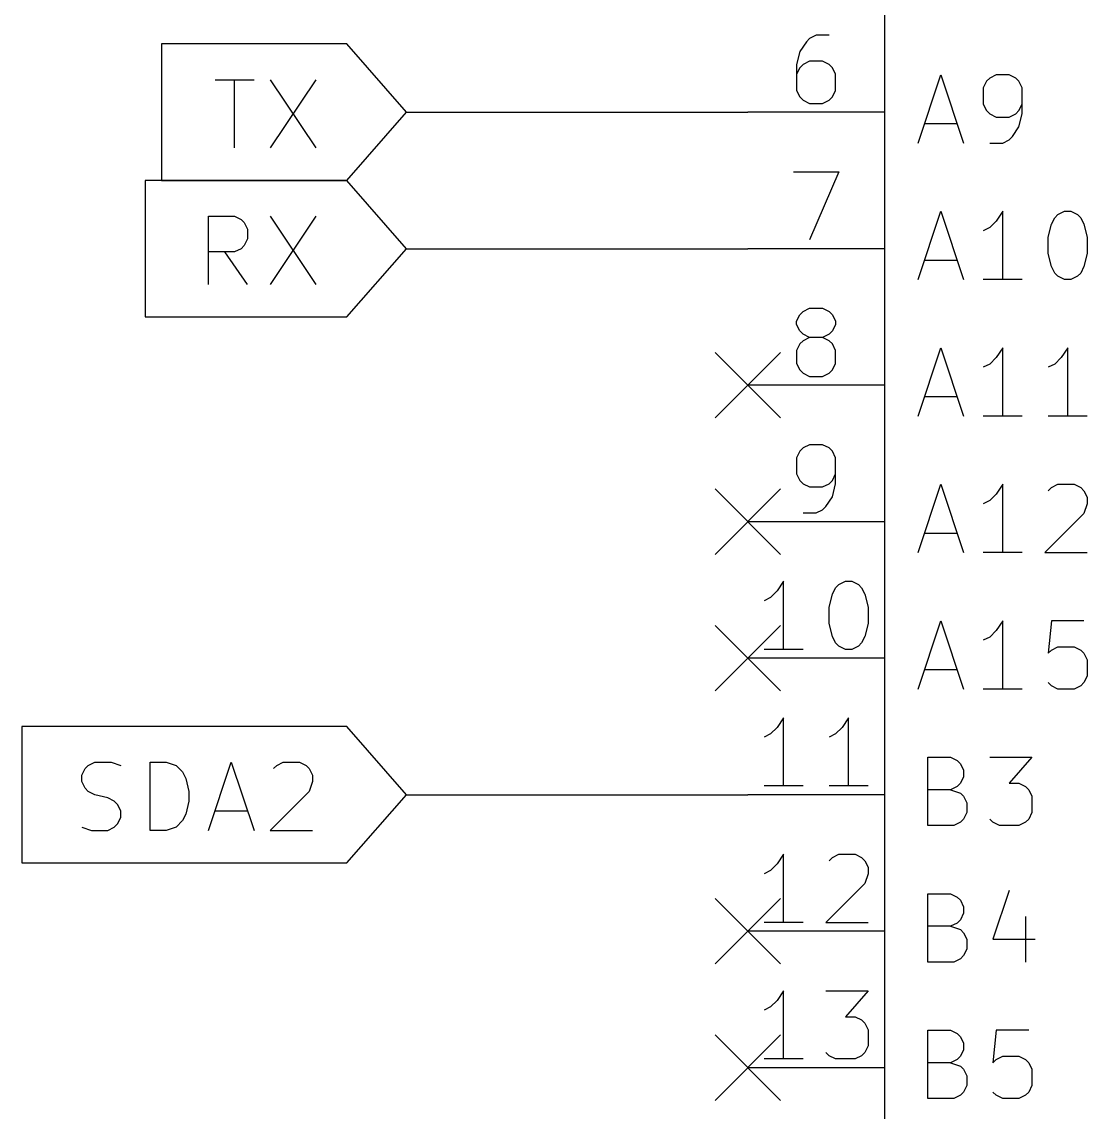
# Model space of a CAD drawing. Extents: x -4.8 to 16.7, y -9.4 to 5.7.
# Drawn here: x 10.393 to 12.149, y -1.128 to 0.669 of the extents above; entities that cross this region are included whole.
import ezdxf

# ---------------------------------------------------------------- set-up
doc = ezdxf.new("R2010")
doc.units = 0
doc.header["$MEASUREMENT"] = 0
for name, color, linetype in [('BLUE2', 5, 'CONTINUOUS'), ('CYAN2', 4, 'CONTINUOUS'), ('RED2', 1, 'CONTINUOUS'), ('RED3', 11, 'CONTINUOUS')]:
    doc.layers.add(name, color=color, linetype=linetype)
doc.layers.add('GREEN3', color=91, linetype='CONTINUOUS', lineweight=30)

msp = doc.modelspace()

# ---------------------------------------------------------------- linework, layer by layer
at = {"layer": 'BLUE2', "linetype": 'Continuous'}
for p, q in [((11.5358, 0.1243), (11.6438, 0.0163)), ((11.6438, 0.1243), (11.5358, 0.0163)), ((11.5358, -0.1007), (11.6438, -0.2087)), ((11.6438, -0.1007), (11.5358, -0.2087)), ((11.5358, -0.3257), (11.6438, -0.4337)), ((11.6438, -0.3257), (11.5358, -0.4337)), ((11.5358, -0.7757), (11.6438, -0.8837)), ((11.6438, -0.7757), (11.5358, -0.8837)), ((11.5358, -1.0007), (11.6438, -1.1087)), ((11.6438, -1.0007), (11.5358, -1.1087))]:
    msp.add_line(p, q, dxfattribs=at)
at = {"layer": 'CYAN2', "linetype": 'Continuous'}
for p, q in [((11.8706, 0.4695), (11.9081, 0.582)), ((11.8706, 0.4695), (11.9081, 0.582)), ((11.9081, 0.582), (11.9455, 0.4695)), ((11.9081, 0.582), (11.9455, 0.4695)), ((11.9884, 0.5766), (11.9831, 0.5712)), ((11.9884, 0.5766), (11.9831, 0.5712)), ((11.9991, 0.582), (11.9884, 0.5766)), ((11.9991, 0.582), (11.9884, 0.5766)), ((12.0206, 0.582), (11.9991, 0.582)), ((12.0206, 0.582), (11.9991, 0.582)), ((12.0313, 0.5766), (12.0206, 0.582)), ((12.0313, 0.5766), (12.0206, 0.582)), ((12.0366, 0.5712), (12.0313, 0.5766)), ((12.0366, 0.5712), (12.0313, 0.5766)), ((11.9831, 0.5712), (11.9777, 0.5605)), ((11.9831, 0.5712), (11.9777, 0.5605)), ((11.9777, 0.5605), (11.9777, 0.5337)), ((11.9777, 0.5605), (11.9777, 0.5337)), ((12.042, 0.5605), (12.0366, 0.5712)), ((12.042, 0.5605), (12.0366, 0.5712)), ((12.042, 0.5177), (12.042, 0.5605)), ((12.042, 0.5177), (12.042, 0.5605)), ((11.9777, 0.5337), (11.9831, 0.523)), ((11.9777, 0.5337), (11.9831, 0.523)), ((11.9831, 0.523), (11.9884, 0.5177)), ((11.9831, 0.523), (11.9884, 0.5177)), ((12.0313, 0.5177), (12.0366, 0.523)), ((12.0313, 0.5177), (12.0366, 0.523)), ((12.0366, 0.523), (12.042, 0.5337)), ((12.0366, 0.523), (12.042, 0.5337)), ((11.9884, 0.5177), (11.9991, 0.5123)), ((11.9884, 0.5177), (11.9991, 0.5123)), ((11.9991, 0.5123), (12.0206, 0.5123)), ((11.9991, 0.5123), (12.0206, 0.5123)), ((12.0206, 0.5123), (12.0313, 0.5177)), ((12.0206, 0.5123), (12.0313, 0.5177)), ((12.0366, 0.4962), (12.042, 0.5177)), ((12.0366, 0.4962), (12.042, 0.5177)), ((11.8813, 0.5016), (11.9348, 0.5016)), ((11.8813, 0.5016), (11.9348, 0.5016)), ((12.0259, 0.4802), (12.0366, 0.4962)), ((12.0259, 0.4802), (12.0366, 0.4962)), ((11.9884, 0.4695), (12.0099, 0.4695)), ((11.9884, 0.4695), (12.0099, 0.4695)), ((12.0099, 0.4695), (12.0206, 0.4748)), ((12.0099, 0.4695), (12.0206, 0.4748)), ((12.0206, 0.4748), (12.0259, 0.4802)), ((12.0206, 0.4748), (12.0259, 0.4802)), ((11.8706, 0.2445), (11.9081, 0.357)), ((11.8706, 0.2445), (11.9081, 0.357)), ((11.9081, 0.357), (11.9455, 0.2445)), ((11.9081, 0.357), (11.9455, 0.2445)), ((12.0099, 0.357), (11.9991, 0.3409)), ((12.0099, 0.357), (11.9991, 0.3409)), ((12.0099, 0.2445), (12.0099, 0.357)), ((12.0099, 0.2445), (12.0099, 0.357)), ((12.0902, 0.3355), (12.0956, 0.3462)), ((12.0902, 0.3355), (12.0956, 0.3462)), ((12.0956, 0.3462), (12.1009, 0.3516)), ((12.0956, 0.3462), (12.1009, 0.3516)), ((12.1009, 0.3516), (12.1116, 0.357)), ((12.1009, 0.3516), (12.1116, 0.357)), ((12.1116, 0.357), (12.1224, 0.357)), ((12.1116, 0.357), (12.1224, 0.357)), ((12.1224, 0.357), (12.1331, 0.3516)), ((12.1224, 0.357), (12.1331, 0.3516)), ((12.1331, 0.3516), (12.1384, 0.3462)), ((12.1331, 0.3516), (12.1384, 0.3462)), ((12.1384, 0.3462), (12.1438, 0.3355)), ((12.1384, 0.3462), (12.1438, 0.3355)), ((11.9884, 0.3302), (11.9777, 0.3248)), ((11.9884, 0.3302), (11.9777, 0.3248)), ((11.9991, 0.3409), (11.9884, 0.3302)), ((11.9991, 0.3409), (11.9884, 0.3302)), ((12.0848, 0.3141), (12.0902, 0.3355)), ((12.0848, 0.3141), (12.0902, 0.3355)), ((12.1438, 0.3355), (12.1491, 0.3141)), ((12.1438, 0.3355), (12.1491, 0.3141)), ((12.0848, 0.2873), (12.0848, 0.3141)), ((12.0848, 0.2873), (12.0848, 0.3141)), ((12.1491, 0.3141), (12.1491, 0.2873)), ((12.1491, 0.3141), (12.1491, 0.2873)), ((11.8813, 0.2766), (11.9348, 0.2766)), ((11.8813, 0.2766), (11.9348, 0.2766)), ((12.0902, 0.2659), (12.0848, 0.2873)), ((12.0902, 0.2659), (12.0848, 0.2873)), ((12.1491, 0.2873), (12.1438, 0.2659)), ((12.1491, 0.2873), (12.1438, 0.2659)), ((12.0956, 0.2552), (12.0902, 0.2659)), ((12.0956, 0.2552), (12.0902, 0.2659)), ((12.1009, 0.2498), (12.0956, 0.2552)), ((12.1009, 0.2498), (12.0956, 0.2552)), ((12.1384, 0.2552), (12.1331, 0.2498)), ((12.1384, 0.2552), (12.1331, 0.2498)), ((12.1438, 0.2659), (12.1384, 0.2552)), ((12.1438, 0.2659), (12.1384, 0.2552)), ((12.042, 0.2445), (11.9777, 0.2445)), ((12.042, 0.2445), (11.9777, 0.2445)), ((12.1116, 0.2445), (12.1009, 0.2498)), ((12.1116, 0.2445), (12.1009, 0.2498)), ((12.1224, 0.2445), (12.1116, 0.2445)), ((12.1224, 0.2445), (12.1116, 0.2445)), ((12.1331, 0.2498), (12.1224, 0.2445)), ((12.1331, 0.2498), (12.1224, 0.2445)), ((11.8706, 0.0195), (11.9081, 0.132)), ((11.8706, 0.0195), (11.9081, 0.132)), ((11.9081, 0.132), (11.9455, 0.0195)), ((11.9081, 0.132), (11.9455, 0.0195)), ((12.0099, 0.132), (11.9991, 0.1159)), ((12.0099, 0.132), (11.9991, 0.1159)), ((12.0099, 0.0195), (12.0099, 0.132)), ((12.0099, 0.0195), (12.0099, 0.132)), ((12.117, 0.132), (12.1063, 0.1159)), ((12.117, 0.132), (12.1063, 0.1159)), ((12.117, 0.0195), (12.117, 0.132)), ((12.117, 0.0195), (12.117, 0.132)), ((11.9991, 0.1159), (11.9884, 0.1052)), ((11.9991, 0.1159), (11.9884, 0.1052)), ((12.1063, 0.1159), (12.0956, 0.1052)), ((12.1063, 0.1159), (12.0956, 0.1052)), ((11.9884, 0.1052), (11.9777, 0.0998)), ((11.9884, 0.1052), (11.9777, 0.0998)), ((12.0956, 0.1052), (12.0848, 0.0998)), ((12.0956, 0.1052), (12.0848, 0.0998)), ((11.8813, 0.0516), (11.9348, 0.0516)), ((11.8813, 0.0516), (11.9348, 0.0516)), ((12.042, 0.0195), (11.9777, 0.0195)), ((12.042, 0.0195), (11.9777, 0.0195)), ((12.1491, 0.0195), (12.0848, 0.0195)), ((12.1491, 0.0195), (12.0848, 0.0195)), ((11.8706, -0.2055), (11.9081, -0.093)), ((11.8706, -0.2055), (11.9081, -0.093)), ((11.9081, -0.093), (11.9455, -0.2055)), ((11.9081, -0.093), (11.9455, -0.2055)), ((12.0099, -0.093), (11.9991, -0.1091)), ((12.0099, -0.093), (11.9991, -0.1091)), ((12.0099, -0.2055), (12.0099, -0.093)), ((12.0099, -0.2055), (12.0099, -0.093)), ((12.0848, -0.1038), (12.0902, -0.0984)), ((12.0848, -0.1038), (12.0902, -0.0984)), ((12.0902, -0.0984), (12.1009, -0.093)), ((12.0902, -0.0984), (12.1009, -0.093)), ((12.1009, -0.093), (12.1277, -0.093)), ((12.1009, -0.093), (12.1277, -0.093)), ((12.1277, -0.093), (12.1384, -0.0984)), ((12.1277, -0.093), (12.1384, -0.0984)), ((12.1384, -0.0984), (12.1438, -0.1038)), ((12.1384, -0.0984), (12.1438, -0.1038)), ((12.1438, -0.1038), (12.1491, -0.1145)), ((12.1438, -0.1038), (12.1491, -0.1145)), ((11.9884, -0.1198), (11.9777, -0.1252)), ((11.9884, -0.1198), (11.9777, -0.1252)), ((11.9991, -0.1091), (11.9884, -0.1198)), ((11.9991, -0.1091), (11.9884, -0.1198)), ((12.1491, -0.1252), (12.1438, -0.1413)), ((12.1491, -0.1252), (12.1438, -0.1413)), ((12.1491, -0.1145), (12.1491, -0.1252)), ((12.1491, -0.1145), (12.1491, -0.1252)), ((12.1438, -0.1413), (12.0795, -0.2055)), ((12.1438, -0.1413), (12.0795, -0.2055)), ((11.8813, -0.1734), (11.9348, -0.1734)), ((11.8813, -0.1734), (11.9348, -0.1734)), ((12.042, -0.2055), (11.9777, -0.2055)), ((12.042, -0.2055), (11.9777, -0.2055)), ((12.0795, -0.2055), (12.1491, -0.2055)), ((12.0795, -0.2055), (12.1491, -0.2055)), ((11.8706, -0.4305), (11.9081, -0.318)), ((11.8706, -0.4305), (11.9081, -0.318)), ((11.9081, -0.318), (11.9455, -0.4305)), ((11.9081, -0.318), (11.9455, -0.4305)), ((12.0099, -0.318), (11.9991, -0.3341)), ((12.0099, -0.318), (11.9991, -0.3341)), ((12.0099, -0.4305), (12.0099, -0.318)), ((12.0099, -0.4305), (12.0099, -0.318)), ((12.0902, -0.318), (12.0848, -0.3716)), ((12.0902, -0.318), (12.0848, -0.3716)), ((12.1438, -0.318), (12.0902, -0.318)), ((12.1438, -0.318), (12.0902, -0.318)), ((11.9991, -0.3341), (11.9884, -0.3448)), ((11.9991, -0.3341), (11.9884, -0.3448)), ((11.9884, -0.3448), (11.9777, -0.3502)), ((11.9884, -0.3448), (11.9777, -0.3502)), ((12.0848, -0.3716), (12.0902, -0.3663)), ((12.0848, -0.3716), (12.0902, -0.3663)), ((12.0902, -0.3663), (12.1009, -0.3609)), ((12.0902, -0.3663), (12.1009, -0.3609)), ((12.1009, -0.3609), (12.1277, -0.3609)), ((12.1009, -0.3609), (12.1277, -0.3609)), ((12.1277, -0.3609), (12.1384, -0.3663)), ((12.1277, -0.3609), (12.1384, -0.3663)), ((12.1384, -0.3663), (12.1438, -0.3716)), ((12.1384, -0.3663), (12.1438, -0.3716)), ((12.1438, -0.3716), (12.1491, -0.3823)), ((12.1438, -0.3716), (12.1491, -0.3823)), ((12.1491, -0.3823), (12.1491, -0.4091)), ((12.1491, -0.3823), (12.1491, -0.4091)), ((11.8813, -0.3984), (11.9348, -0.3984)), ((11.8813, -0.3984), (11.9348, -0.3984)), ((12.1491, -0.4091), (12.1438, -0.4198)), ((12.1491, -0.4091), (12.1438, -0.4198)), ((12.042, -0.4305), (11.9777, -0.4305)), ((12.042, -0.4305), (11.9777, -0.4305)), ((12.0902, -0.4252), (12.0848, -0.4198)), ((12.0902, -0.4252), (12.0848, -0.4198)), ((12.1009, -0.4305), (12.0902, -0.4252)), ((12.1009, -0.4305), (12.0902, -0.4252)), ((12.1277, -0.4305), (12.1009, -0.4305)), ((12.1277, -0.4305), (12.1009, -0.4305)), ((12.1384, -0.4252), (12.1277, -0.4305)), ((12.1384, -0.4252), (12.1277, -0.4305)), ((12.1438, -0.4198), (12.1384, -0.4252)), ((12.1438, -0.4198), (12.1384, -0.4252)), ((11.8866, -0.6555), (11.8866, -0.543)), ((11.8866, -0.543), (11.9241, -0.543)), ((11.8866, -0.6555), (11.8866, -0.543)), ((11.8866, -0.543), (11.9241, -0.543)), ((11.9241, -0.543), (11.9348, -0.5484)), ((11.9241, -0.543), (11.9348, -0.5484)), ((11.9348, -0.5484), (11.9402, -0.5538)), ((11.9348, -0.5484), (11.9402, -0.5538)), ((11.9402, -0.5538), (11.9455, -0.5645)), ((11.9402, -0.5538), (11.9455, -0.5645)), ((11.9884, -0.543), (12.058, -0.543)), ((11.9884, -0.543), (12.058, -0.543)), ((12.058, -0.543), (12.0206, -0.5859)), ((12.058, -0.543), (12.0206, -0.5859)), ((11.9455, -0.5645), (11.9455, -0.5752)), ((11.9455, -0.5645), (11.9455, -0.5752)), ((11.9348, -0.5913), (11.9241, -0.5966)), ((11.9348, -0.5913), (11.9241, -0.5966)), ((11.9402, -0.5859), (11.9348, -0.5913)), ((11.9402, -0.5859), (11.9348, -0.5913)), ((11.9455, -0.5752), (11.9402, -0.5859)), ((11.9455, -0.5752), (11.9402, -0.5859)), ((12.0206, -0.5859), (12.0366, -0.5859)), ((12.0206, -0.5859), (12.0366, -0.5859)), ((12.0366, -0.5859), (12.0473, -0.5913)), ((12.0366, -0.5859), (12.0473, -0.5913)), ((12.0473, -0.5913), (12.0527, -0.5966)), ((12.0473, -0.5913), (12.0527, -0.5966)), ((11.9241, -0.5966), (11.8866, -0.5966)), ((11.9241, -0.5966), (11.8866, -0.5966)), ((11.9241, -0.5966), (11.9402, -0.602)), ((11.9241, -0.5966), (11.9402, -0.602)), ((11.9402, -0.602), (11.9455, -0.6073)), ((11.9402, -0.602), (11.9455, -0.6073)), ((11.9455, -0.6073), (11.9509, -0.618)), ((11.9455, -0.6073), (11.9509, -0.618)), ((12.0527, -0.5966), (12.058, -0.6073)), ((12.0527, -0.5966), (12.058, -0.6073)), ((12.058, -0.6073), (12.058, -0.6341)), ((12.058, -0.6073), (12.058, -0.6341)), ((11.9509, -0.618), (11.9509, -0.6341)), ((11.9509, -0.618), (11.9509, -0.6341)), ((11.9455, -0.6448), (11.9402, -0.6502)), ((11.9455, -0.6448), (11.9402, -0.6502)), ((11.9509, -0.6341), (11.9455, -0.6448)), ((11.9509, -0.6341), (11.9455, -0.6448)), ((11.9938, -0.6502), (11.9884, -0.6448)), ((11.9938, -0.6502), (11.9884, -0.6448)), ((12.0527, -0.6448), (12.0473, -0.6502)), ((12.0527, -0.6448), (12.0473, -0.6502)), ((12.058, -0.6341), (12.0527, -0.6448)), ((12.058, -0.6341), (12.0527, -0.6448)), ((11.9295, -0.6555), (11.8866, -0.6555)), ((11.9295, -0.6555), (11.8866, -0.6555)), ((11.9402, -0.6502), (11.9295, -0.6555)), ((11.9402, -0.6502), (11.9295, -0.6555)), ((12.0045, -0.6555), (11.9938, -0.6502)), ((12.0045, -0.6555), (11.9938, -0.6502)), ((12.0366, -0.6555), (12.0045, -0.6555)), ((12.0366, -0.6555), (12.0045, -0.6555)), ((12.0473, -0.6502), (12.0366, -0.6555)), ((12.0473, -0.6502), (12.0366, -0.6555)), ((11.8866, -0.8805), (11.8866, -0.768)), ((11.8866, -0.768), (11.9241, -0.768)), ((11.8866, -0.8805), (11.8866, -0.768)), ((11.8866, -0.768), (11.9241, -0.768)), ((11.9241, -0.768), (11.9348, -0.7734)), ((11.9241, -0.768), (11.9348, -0.7734)), ((12.0206, -0.7627), (11.9938, -0.843)), ((12.0206, -0.7627), (11.9938, -0.843)), ((11.9348, -0.7734), (11.9402, -0.7788)), ((11.9348, -0.7734), (11.9402, -0.7788)), ((11.9402, -0.7788), (11.9455, -0.7895)), ((11.9402, -0.7788), (11.9455, -0.7895)), ((11.9455, -0.7895), (11.9455, -0.8002)), ((11.9455, -0.7895), (11.9455, -0.8002)), ((11.9455, -0.8002), (11.9402, -0.8109)), ((11.9455, -0.8002), (11.9402, -0.8109)), ((12.0473, -0.8055), (12.0473, -0.8805)), ((12.0473, -0.8055), (12.0473, -0.8805)), ((11.9241, -0.8216), (11.8866, -0.8216)), ((11.9241, -0.8216), (11.8866, -0.8216)), ((11.9348, -0.8163), (11.9241, -0.8216)), ((11.9348, -0.8163), (11.9241, -0.8216)), ((11.9241, -0.8216), (11.9402, -0.827)), ((11.9241, -0.8216), (11.9402, -0.827)), ((11.9402, -0.8109), (11.9348, -0.8163)), ((11.9402, -0.8109), (11.9348, -0.8163)), ((11.9402, -0.827), (11.9455, -0.8323)), ((11.9402, -0.827), (11.9455, -0.8323)), ((11.9455, -0.8323), (11.9509, -0.843)), ((11.9455, -0.8323), (11.9509, -0.843)), ((11.9509, -0.843), (11.9509, -0.8591)), ((11.9509, -0.843), (11.9509, -0.8591)), ((11.9938, -0.843), (12.0634, -0.843)), ((11.9938, -0.843), (12.0634, -0.843)), ((11.9509, -0.8591), (11.9455, -0.8698)), ((11.9509, -0.8591), (11.9455, -0.8698)), ((11.9295, -0.8805), (11.8866, -0.8805)), ((11.9295, -0.8805), (11.8866, -0.8805)), ((11.9402, -0.8752), (11.9295, -0.8805)), ((11.9402, -0.8752), (11.9295, -0.8805)), ((11.9455, -0.8698), (11.9402, -0.8752)), ((11.9455, -0.8698), (11.9402, -0.8752)), ((11.8866, -1.1055), (11.8866, -0.993)), ((11.8866, -0.993), (11.9241, -0.993)), ((11.8866, -1.1055), (11.8866, -0.993)), ((11.8866, -0.993), (11.9241, -0.993)), ((11.9241, -0.993), (11.9348, -0.9984)), ((11.9241, -0.993), (11.9348, -0.9984)), ((11.9348, -0.9984), (11.9402, -1.0038)), ((11.9348, -0.9984), (11.9402, -1.0038)), ((11.9402, -1.0038), (11.9455, -1.0145)), ((11.9402, -1.0038), (11.9455, -1.0145)), ((11.9991, -0.993), (11.9938, -1.0466)), ((11.9991, -0.993), (11.9938, -1.0466)), ((12.0527, -0.993), (11.9991, -0.993)), ((12.0527, -0.993), (11.9991, -0.993)), ((11.9455, -1.0145), (11.9455, -1.0252)), ((11.9455, -1.0145), (11.9455, -1.0252)), ((11.9348, -1.0413), (11.9241, -1.0466)), ((11.9348, -1.0413), (11.9241, -1.0466)), ((11.9402, -1.0359), (11.9348, -1.0413)), ((11.9402, -1.0359), (11.9348, -1.0413)), ((11.9455, -1.0252), (11.9402, -1.0359)), ((11.9455, -1.0252), (11.9402, -1.0359)), ((11.9938, -1.0466), (11.9991, -1.0413)), ((11.9938, -1.0466), (11.9991, -1.0413)), ((11.9991, -1.0413), (12.0099, -1.0359)), ((11.9991, -1.0413), (12.0099, -1.0359)), ((12.0099, -1.0359), (12.0366, -1.0359)), ((12.0099, -1.0359), (12.0366, -1.0359)), ((12.0366, -1.0359), (12.0473, -1.0413)), ((12.0366, -1.0359), (12.0473, -1.0413)), ((12.0473, -1.0413), (12.0527, -1.0466)), ((12.0473, -1.0413), (12.0527, -1.0466)), ((11.9241, -1.0466), (11.8866, -1.0466)), ((11.9241, -1.0466), (11.8866, -1.0466)), ((11.9241, -1.0466), (11.9402, -1.052)), ((11.9241, -1.0466), (11.9402, -1.052)), ((11.9402, -1.052), (11.9455, -1.0573)), ((11.9402, -1.052), (11.9455, -1.0573)), ((11.9455, -1.0573), (11.9509, -1.068)), ((11.9455, -1.0573), (11.9509, -1.068)), ((12.0527, -1.0466), (12.058, -1.0573)), ((12.0527, -1.0466), (12.058, -1.0573)), ((12.058, -1.0573), (12.058, -1.0841)), ((12.058, -1.0573), (12.058, -1.0841)), ((11.9509, -1.068), (11.9509, -1.0841)), ((11.9509, -1.068), (11.9509, -1.0841)), ((11.9455, -1.0948), (11.9402, -1.1002)), ((11.9455, -1.0948), (11.9402, -1.1002)), ((11.9509, -1.0841), (11.9455, -1.0948)), ((11.9509, -1.0841), (11.9455, -1.0948)), ((11.9991, -1.1002), (11.9938, -1.0948)), ((11.9991, -1.1002), (11.9938, -1.0948)), ((12.0527, -1.0948), (12.0473, -1.1002)), ((12.0527, -1.0948), (12.0473, -1.1002)), ((12.058, -1.0841), (12.0527, -1.0948)), ((12.058, -1.0841), (12.0527, -1.0948)), ((11.9295, -1.1055), (11.8866, -1.1055)), ((11.9295, -1.1055), (11.8866, -1.1055)), ((11.9402, -1.1002), (11.9295, -1.1055)), ((11.9402, -1.1002), (11.9295, -1.1055)), ((12.0099, -1.1055), (11.9991, -1.1002)), ((12.0099, -1.1055), (11.9991, -1.1002)), ((12.0366, -1.1055), (12.0099, -1.1055)), ((12.0366, -1.1055), (12.0099, -1.1055)), ((12.0473, -1.1002), (12.0366, -1.1055)), ((12.0473, -1.1002), (12.0366, -1.1055))]:
    msp.add_line(p, q, dxfattribs=at)
at = {"layer": 'GREEN3', "linetype": 'Continuous'}
for p, q in [((11.0273, 0.5203), (11.5898, 0.5203)), ((11.0273, 0.2953), (11.5898, 0.2953)), ((11.0273, -0.6047), (11.5898, -0.6047))]:
    msp.add_line(p, q, dxfattribs=at)
at = {"layer": 'RED2', "linetype": 'Continuous'}
for p, q in [((11.8148, 1.8703), (11.8148, -2.7422)), ((10.9289, 0.6329), (10.6235, 0.6329)), ((10.6235, 0.6329), (10.6235, 0.5203)), ((11.0273, 0.5203), (10.9289, 0.6329)), ((10.7116, 0.5739), (10.7759, 0.5739)), ((10.7437, 0.4614), (10.7437, 0.5739)), ((10.8027, 0.5739), (10.8777, 0.4614)), ((10.8777, 0.5739), (10.8027, 0.4614)), ((10.6235, 0.5203), (10.6235, 0.4078)), ((10.9289, 0.4078), (11.0273, 0.5203)), ((11.8148, 0.5203), (11.5898, 0.5203)), ((11.8148, 0.5203), (11.5898, 0.5203)), ((10.9289, 0.4079), (10.5967, 0.4079)), ((10.5967, 0.4079), (10.5967, 0.2953)), ((10.6235, 0.4078), (10.9289, 0.4078)), ((11.0273, 0.2953), (10.9289, 0.4079)), ((10.7009, 0.2364), (10.7009, 0.3489)), ((10.7009, 0.3489), (10.7437, 0.3489)), ((10.7437, 0.3489), (10.7545, 0.3436)), ((10.7545, 0.3436), (10.7598, 0.3382)), ((10.8027, 0.3489), (10.8777, 0.2364)), ((10.8777, 0.3489), (10.8027, 0.2364)), ((10.7598, 0.3382), (10.7652, 0.3275)), ((10.7652, 0.3275), (10.7652, 0.3114)), ((10.7652, 0.3114), (10.7598, 0.3007)), ((10.5967, 0.2953), (10.5967, 0.1828)), ((10.7437, 0.29), (10.7009, 0.29)), ((10.7652, 0.2364), (10.7277, 0.29)), ((10.7545, 0.2953), (10.7437, 0.29)), ((10.7598, 0.3007), (10.7545, 0.2953)), ((10.9289, 0.1828), (11.0273, 0.2953)), ((11.8148, 0.2953), (11.5898, 0.2953)), ((11.8148, 0.2953), (11.5898, 0.2953)), ((10.5967, 0.1828), (10.9289, 0.1828)), ((11.8148, 0.0703), (11.5898, 0.0703)), ((11.8148, 0.0703), (11.5898, 0.0703)), ((11.8148, -0.1547), (11.5898, -0.1547)), ((11.8148, -0.1547), (11.5898, -0.1547)), ((11.8148, -0.3797), (11.5898, -0.3797)), ((11.8148, -0.3797), (11.5898, -0.3797)), ((10.9289, -0.4921), (10.3931, -0.4921)), ((10.3931, -0.4921), (10.3931, -0.6047)), ((11.0273, -0.6047), (10.9289, -0.4921)), ((10.4973, -0.5618), (10.5027, -0.5564)), ((10.5027, -0.5564), (10.5134, -0.5511)), ((10.5134, -0.5511), (10.5402, -0.5511)), ((10.5402, -0.5511), (10.5562, -0.5564)), ((10.6045, -0.6636), (10.6045, -0.5511)), ((10.6045, -0.5511), (10.6312, -0.5511)), ((10.6312, -0.5511), (10.6473, -0.5564)), ((10.6473, -0.5564), (10.658, -0.5671)), ((10.7009, -0.6636), (10.7384, -0.5511)), ((10.7384, -0.5511), (10.7759, -0.6636)), ((10.808, -0.5618), (10.8134, -0.5564)), ((10.8134, -0.5564), (10.8241, -0.5511)), ((10.8241, -0.5511), (10.8509, -0.5511)), ((10.8509, -0.5511), (10.8616, -0.5564)), ((10.8616, -0.5564), (10.867, -0.5618)), ((10.492, -0.5725), (10.4973, -0.5618)), ((10.492, -0.5832), (10.492, -0.5725)), ((10.658, -0.5671), (10.6634, -0.5779)), ((10.867, -0.5618), (10.8723, -0.5725)), ((10.8723, -0.5725), (10.8723, -0.5832)), ((10.4973, -0.5939), (10.492, -0.5832)), ((10.6634, -0.5779), (10.6687, -0.5993)), ((10.8723, -0.5832), (10.867, -0.5993)), ((10.3931, -0.6047), (10.3931, -0.7172)), ((10.5027, -0.5993), (10.4973, -0.5939)), ((10.5134, -0.6047), (10.5027, -0.5993)), ((10.5348, -0.61), (10.5134, -0.6047)), ((10.5455, -0.6154), (10.5348, -0.61)), ((10.6687, -0.5993), (10.6687, -0.6154)), ((10.867, -0.5993), (10.8027, -0.6636)), ((10.9289, -0.7172), (11.0273, -0.6047)), ((11.8148, -0.6047), (11.5898, -0.6047)), ((11.8148, -0.6047), (11.5898, -0.6047)), ((10.5509, -0.6207), (10.5455, -0.6154)), ((10.5562, -0.6315), (10.5509, -0.6207)), ((10.6687, -0.6154), (10.6634, -0.6368)), ((10.5509, -0.6529), (10.5562, -0.6422)), ((10.5562, -0.6422), (10.5562, -0.6315)), ((10.6634, -0.6368), (10.658, -0.6475)), ((10.7116, -0.6315), (10.7652, -0.6315)), ((10.492, -0.6582), (10.508, -0.6636)), ((10.508, -0.6636), (10.5348, -0.6636)), ((10.5348, -0.6636), (10.5455, -0.6582)), ((10.5455, -0.6582), (10.5509, -0.6529)), ((10.6312, -0.6636), (10.6045, -0.6636)), ((10.6473, -0.6582), (10.6312, -0.6636)), ((10.658, -0.6475), (10.6473, -0.6582)), ((10.8027, -0.6636), (10.8723, -0.6636)), ((10.3931, -0.7172), (10.9289, -0.7172)), ((11.8148, -0.8297), (11.5898, -0.8297)), ((11.8148, -0.8297), (11.5898, -0.8297)), ((11.8148, -1.0547), (11.5898, -1.0547)), ((11.8148, -1.0547), (11.5898, -1.0547))]:
    msp.add_line(p, q, dxfattribs=at)
at = {"layer": 'RED3', "linetype": 'Continuous'}
for p, q in [((11.7023, 0.6472), (11.6916, 0.6418)), ((11.7023, 0.6472), (11.6916, 0.6418)), ((11.7238, 0.6472), (11.7023, 0.6472)), ((11.7238, 0.6472), (11.7023, 0.6472)), ((11.6863, 0.6365), (11.6755, 0.6204)), ((11.6863, 0.6365), (11.6755, 0.6204)), ((11.6916, 0.6418), (11.6863, 0.6365)), ((11.6916, 0.6418), (11.6863, 0.6365)), ((11.6755, 0.6204), (11.6702, 0.599)), ((11.6755, 0.6204), (11.6702, 0.599)), ((11.6702, 0.599), (11.6702, 0.5561)), ((11.6702, 0.599), (11.6702, 0.5561)), ((11.6755, 0.5936), (11.6702, 0.5829)), ((11.6755, 0.5936), (11.6702, 0.5829)), ((11.6809, 0.599), (11.6755, 0.5936)), ((11.6809, 0.599), (11.6755, 0.5936)), ((11.6916, 0.6043), (11.6809, 0.599)), ((11.6916, 0.6043), (11.6809, 0.599)), ((11.7131, 0.6043), (11.6916, 0.6043)), ((11.7131, 0.6043), (11.6916, 0.6043)), ((11.7238, 0.599), (11.7131, 0.6043)), ((11.7238, 0.599), (11.7131, 0.6043)), ((11.7291, 0.5936), (11.7238, 0.599)), ((11.7291, 0.5936), (11.7238, 0.599)), ((11.7345, 0.5829), (11.7291, 0.5936)), ((11.7345, 0.5829), (11.7291, 0.5936)), ((11.7345, 0.5561), (11.7345, 0.5829)), ((11.7345, 0.5561), (11.7345, 0.5829)), ((11.6702, 0.5561), (11.6755, 0.5454)), ((11.6702, 0.5561), (11.6755, 0.5454)), ((11.6755, 0.5454), (11.6809, 0.5401)), ((11.6755, 0.5454), (11.6809, 0.5401)), ((11.6809, 0.5401), (11.6916, 0.5347)), ((11.6809, 0.5401), (11.6916, 0.5347)), ((11.7131, 0.5347), (11.7238, 0.5401)), ((11.7131, 0.5347), (11.7238, 0.5401)), ((11.7238, 0.5401), (11.7291, 0.5454)), ((11.7238, 0.5401), (11.7291, 0.5454)), ((11.7291, 0.5454), (11.7345, 0.5561)), ((11.7291, 0.5454), (11.7345, 0.5561)), ((11.6916, 0.5347), (11.7131, 0.5347)), ((11.6916, 0.5347), (11.7131, 0.5347)), ((11.6648, 0.4222), (11.7399, 0.4222)), ((11.6648, 0.4222), (11.7399, 0.4222)), ((11.7399, 0.4222), (11.6916, 0.3097)), ((11.7399, 0.4222), (11.6916, 0.3097)), ((11.6702, 0.1758), (11.6755, 0.1865)), ((11.6702, 0.1758), (11.6755, 0.1865)), ((11.6755, 0.1865), (11.6809, 0.1918)), ((11.6755, 0.1865), (11.6809, 0.1918)), ((11.6809, 0.1918), (11.6916, 0.1972)), ((11.6809, 0.1918), (11.6916, 0.1972)), ((11.6916, 0.1972), (11.7131, 0.1972)), ((11.6916, 0.1972), (11.7131, 0.1972)), ((11.7131, 0.1972), (11.7238, 0.1918)), ((11.7131, 0.1972), (11.7238, 0.1918)), ((11.7238, 0.1918), (11.7291, 0.1865)), ((11.7238, 0.1918), (11.7291, 0.1865)), ((11.7291, 0.1865), (11.7345, 0.1758)), ((11.7291, 0.1865), (11.7345, 0.1758)), ((11.6702, 0.1704), (11.6702, 0.1758)), ((11.6702, 0.1704), (11.6702, 0.1758)), ((11.6755, 0.1597), (11.6702, 0.1704)), ((11.6755, 0.1597), (11.6702, 0.1704)), ((11.7345, 0.1704), (11.7291, 0.1597)), ((11.7345, 0.1704), (11.7291, 0.1597)), ((11.7345, 0.1758), (11.7345, 0.1704)), ((11.7345, 0.1758), (11.7345, 0.1704)), ((11.6809, 0.1543), (11.6755, 0.1597)), ((11.6809, 0.1543), (11.6755, 0.1597)), ((11.6916, 0.149), (11.6809, 0.1543)), ((11.6916, 0.149), (11.6809, 0.1543)), ((11.6916, 0.149), (11.6809, 0.1436)), ((11.6916, 0.149), (11.6809, 0.1436)), ((11.7131, 0.149), (11.6916, 0.149)), ((11.7131, 0.149), (11.6916, 0.149)), ((11.7238, 0.1543), (11.7131, 0.149)), ((11.7238, 0.1543), (11.7131, 0.149)), ((11.7238, 0.1436), (11.7131, 0.149)), ((11.7238, 0.1436), (11.7131, 0.149)), ((11.7291, 0.1597), (11.7238, 0.1543)), ((11.7291, 0.1597), (11.7238, 0.1543)), ((11.6755, 0.1383), (11.6702, 0.1276)), ((11.6755, 0.1383), (11.6702, 0.1276)), ((11.6702, 0.1276), (11.6702, 0.1061)), ((11.6702, 0.1276), (11.6702, 0.1061)), ((11.6809, 0.1436), (11.6755, 0.1383)), ((11.6809, 0.1436), (11.6755, 0.1383)), ((11.7291, 0.1383), (11.7238, 0.1436)), ((11.7291, 0.1383), (11.7238, 0.1436)), ((11.7345, 0.1276), (11.7291, 0.1383)), ((11.7345, 0.1276), (11.7291, 0.1383)), ((11.7345, 0.1061), (11.7345, 0.1276)), ((11.7345, 0.1061), (11.7345, 0.1276)), ((11.6702, 0.1061), (11.6755, 0.0954)), ((11.6702, 0.1061), (11.6755, 0.0954)), ((11.6755, 0.0954), (11.6809, 0.0901)), ((11.6755, 0.0954), (11.6809, 0.0901)), ((11.6809, 0.0901), (11.6916, 0.0847)), ((11.6809, 0.0901), (11.6916, 0.0847)), ((11.7131, 0.0847), (11.7238, 0.0901)), ((11.7131, 0.0847), (11.7238, 0.0901)), ((11.7238, 0.0901), (11.7291, 0.0954)), ((11.7238, 0.0901), (11.7291, 0.0954)), ((11.7291, 0.0954), (11.7345, 0.1061)), ((11.7291, 0.0954), (11.7345, 0.1061)), ((11.6916, 0.0847), (11.7131, 0.0847)), ((11.6916, 0.0847), (11.7131, 0.0847)), ((11.6809, -0.0332), (11.6755, -0.0385)), ((11.6809, -0.0332), (11.6755, -0.0385)), ((11.6916, -0.0278), (11.6809, -0.0332)), ((11.6916, -0.0278), (11.6809, -0.0332)), ((11.7131, -0.0278), (11.6916, -0.0278)), ((11.7131, -0.0278), (11.6916, -0.0278)), ((11.7238, -0.0332), (11.7131, -0.0278)), ((11.7238, -0.0332), (11.7131, -0.0278)), ((11.7291, -0.0385), (11.7238, -0.0332)), ((11.7291, -0.0385), (11.7238, -0.0332)), ((11.6755, -0.0385), (11.6702, -0.0492)), ((11.6755, -0.0385), (11.6702, -0.0492)), ((11.6702, -0.0492), (11.6702, -0.076)), ((11.6702, -0.0492), (11.6702, -0.076)), ((11.7345, -0.0492), (11.7291, -0.0385)), ((11.7345, -0.0492), (11.7291, -0.0385)), ((11.7345, -0.0921), (11.7345, -0.0492)), ((11.7345, -0.0921), (11.7345, -0.0492)), ((11.6702, -0.076), (11.6755, -0.0867)), ((11.6702, -0.076), (11.6755, -0.0867)), ((11.6755, -0.0867), (11.6809, -0.0921)), ((11.6755, -0.0867), (11.6809, -0.0921)), ((11.7238, -0.0921), (11.7291, -0.0867)), ((11.7238, -0.0921), (11.7291, -0.0867)), ((11.7291, -0.0867), (11.7345, -0.076)), ((11.7291, -0.0867), (11.7345, -0.076)), ((11.6809, -0.0921), (11.6916, -0.0974)), ((11.6809, -0.0921), (11.6916, -0.0974)), ((11.6916, -0.0974), (11.7131, -0.0974)), ((11.6916, -0.0974), (11.7131, -0.0974)), ((11.7131, -0.0974), (11.7238, -0.0921)), ((11.7131, -0.0974), (11.7238, -0.0921)), ((11.7291, -0.1135), (11.7345, -0.0921)), ((11.7291, -0.1135), (11.7345, -0.0921)), ((11.7184, -0.1296), (11.7291, -0.1135)), ((11.7184, -0.1296), (11.7291, -0.1135)), ((11.6809, -0.1403), (11.7023, -0.1403)), ((11.6809, -0.1403), (11.7023, -0.1403)), ((11.7023, -0.1403), (11.7131, -0.1349)), ((11.7023, -0.1403), (11.7131, -0.1349)), ((11.7131, -0.1349), (11.7184, -0.1296)), ((11.7131, -0.1349), (11.7184, -0.1296)), ((11.6381, -0.2689), (11.6274, -0.2796)), ((11.6381, -0.2689), (11.6274, -0.2796)), ((11.6488, -0.2528), (11.6381, -0.2689)), ((11.6488, -0.2528), (11.6381, -0.2689)), ((11.6488, -0.3653), (11.6488, -0.2528)), ((11.6488, -0.3653), (11.6488, -0.2528)), ((11.7291, -0.2742), (11.7345, -0.2635)), ((11.7291, -0.2742), (11.7345, -0.2635)), ((11.7345, -0.2635), (11.7399, -0.2582)), ((11.7345, -0.2635), (11.7399, -0.2582)), ((11.7399, -0.2582), (11.7506, -0.2528)), ((11.7399, -0.2582), (11.7506, -0.2528)), ((11.7506, -0.2528), (11.7613, -0.2528)), ((11.7506, -0.2528), (11.7613, -0.2528)), ((11.7613, -0.2528), (11.772, -0.2582)), ((11.7613, -0.2528), (11.772, -0.2582)), ((11.772, -0.2582), (11.7773, -0.2635)), ((11.772, -0.2582), (11.7773, -0.2635)), ((11.7773, -0.2635), (11.7827, -0.2742)), ((11.7773, -0.2635), (11.7827, -0.2742)), ((11.6274, -0.2796), (11.6166, -0.2849)), ((11.6274, -0.2796), (11.6166, -0.2849)), ((11.7238, -0.2957), (11.7291, -0.2742)), ((11.7238, -0.2957), (11.7291, -0.2742)), ((11.7827, -0.2742), (11.788, -0.2957)), ((11.7827, -0.2742), (11.788, -0.2957)), ((11.7238, -0.3224), (11.7238, -0.2957)), ((11.7238, -0.3224), (11.7238, -0.2957)), ((11.788, -0.2957), (11.788, -0.3224)), ((11.788, -0.2957), (11.788, -0.3224)), ((11.7291, -0.3439), (11.7238, -0.3224)), ((11.7291, -0.3439), (11.7238, -0.3224)), ((11.788, -0.3224), (11.7827, -0.3439)), ((11.788, -0.3224), (11.7827, -0.3439)), ((11.7345, -0.3546), (11.7291, -0.3439)), ((11.7345, -0.3546), (11.7291, -0.3439)), ((11.7399, -0.3599), (11.7345, -0.3546)), ((11.7399, -0.3599), (11.7345, -0.3546)), ((11.7773, -0.3546), (11.772, -0.3599)), ((11.7773, -0.3546), (11.772, -0.3599)), ((11.7827, -0.3439), (11.7773, -0.3546)), ((11.7827, -0.3439), (11.7773, -0.3546)), ((11.6809, -0.3653), (11.6166, -0.3653)), ((11.6809, -0.3653), (11.6166, -0.3653)), ((11.7506, -0.3653), (11.7399, -0.3599)), ((11.7506, -0.3653), (11.7399, -0.3599)), ((11.7613, -0.3653), (11.7506, -0.3653)), ((11.7613, -0.3653), (11.7506, -0.3653)), ((11.772, -0.3599), (11.7613, -0.3653)), ((11.772, -0.3599), (11.7613, -0.3653)), ((11.6488, -0.4778), (11.6381, -0.4939)), ((11.6488, -0.4778), (11.6381, -0.4939)), ((11.6488, -0.5903), (11.6488, -0.4778)), ((11.6488, -0.5903), (11.6488, -0.4778)), ((11.7559, -0.4778), (11.7452, -0.4939)), ((11.7559, -0.4778), (11.7452, -0.4939)), ((11.7559, -0.5903), (11.7559, -0.4778)), ((11.7559, -0.5903), (11.7559, -0.4778)), ((11.6381, -0.4939), (11.6274, -0.5046)), ((11.6381, -0.4939), (11.6274, -0.5046)), ((11.7452, -0.4939), (11.7345, -0.5046)), ((11.7452, -0.4939), (11.7345, -0.5046)), ((11.6274, -0.5046), (11.6166, -0.5099)), ((11.6274, -0.5046), (11.6166, -0.5099)), ((11.7345, -0.5046), (11.7238, -0.5099)), ((11.7345, -0.5046), (11.7238, -0.5099)), ((11.6809, -0.5903), (11.6166, -0.5903)), ((11.6809, -0.5903), (11.6166, -0.5903)), ((11.788, -0.5903), (11.7238, -0.5903)), ((11.788, -0.5903), (11.7238, -0.5903)), ((11.6381, -0.7189), (11.6274, -0.7296)), ((11.6381, -0.7189), (11.6274, -0.7296)), ((11.6488, -0.7028), (11.6381, -0.7189)), ((11.6488, -0.7028), (11.6381, -0.7189)), ((11.6488, -0.8153), (11.6488, -0.7028)), ((11.6488, -0.8153), (11.6488, -0.7028)), ((11.7238, -0.7135), (11.7291, -0.7082)), ((11.7238, -0.7135), (11.7291, -0.7082)), ((11.7291, -0.7082), (11.7399, -0.7028)), ((11.7291, -0.7082), (11.7399, -0.7028)), ((11.7399, -0.7028), (11.7666, -0.7028)), ((11.7399, -0.7028), (11.7666, -0.7028)), ((11.7666, -0.7028), (11.7773, -0.7082)), ((11.7666, -0.7028), (11.7773, -0.7082)), ((11.7773, -0.7082), (11.7827, -0.7135)), ((11.7773, -0.7082), (11.7827, -0.7135)), ((11.7827, -0.7135), (11.788, -0.7242)), ((11.7827, -0.7135), (11.788, -0.7242)), ((11.6274, -0.7296), (11.6166, -0.7349)), ((11.6274, -0.7296), (11.6166, -0.7349)), ((11.788, -0.7349), (11.7827, -0.751)), ((11.788, -0.7349), (11.7827, -0.751)), ((11.788, -0.7242), (11.788, -0.7349)), ((11.788, -0.7242), (11.788, -0.7349)), ((11.7827, -0.751), (11.7184, -0.8153)), ((11.7827, -0.751), (11.7184, -0.8153)), ((11.6809, -0.8153), (11.6166, -0.8153)), ((11.6809, -0.8153), (11.6166, -0.8153)), ((11.7184, -0.8153), (11.788, -0.8153)), ((11.7184, -0.8153), (11.788, -0.8153)), ((11.6488, -0.9278), (11.6381, -0.9439)), ((11.6488, -0.9278), (11.6381, -0.9439)), ((11.6488, -1.0403), (11.6488, -0.9278)), ((11.6488, -1.0403), (11.6488, -0.9278)), ((11.7184, -0.9278), (11.788, -0.9278)), ((11.7184, -0.9278), (11.788, -0.9278)), ((11.788, -0.9278), (11.7506, -0.9707)), ((11.788, -0.9278), (11.7506, -0.9707)), ((11.6381, -0.9439), (11.6274, -0.9546)), ((11.6381, -0.9439), (11.6274, -0.9546)), ((11.6274, -0.9546), (11.6166, -0.9599)), ((11.6274, -0.9546), (11.6166, -0.9599)), ((11.7506, -0.9707), (11.7666, -0.9707)), ((11.7506, -0.9707), (11.7666, -0.9707)), ((11.7666, -0.9707), (11.7773, -0.976)), ((11.7666, -0.9707), (11.7773, -0.976)), ((11.7773, -0.976), (11.7827, -0.9814)), ((11.7773, -0.976), (11.7827, -0.9814)), ((11.7827, -0.9814), (11.788, -0.9921)), ((11.7827, -0.9814), (11.788, -0.9921)), ((11.788, -0.9921), (11.788, -1.0189)), ((11.788, -0.9921), (11.788, -1.0189)), ((11.788, -1.0189), (11.7827, -1.0296)), ((11.788, -1.0189), (11.7827, -1.0296)), ((11.6809, -1.0403), (11.6166, -1.0403)), ((11.6809, -1.0403), (11.6166, -1.0403)), ((11.7238, -1.0349), (11.7184, -1.0296)), ((11.7238, -1.0349), (11.7184, -1.0296)), ((11.7345, -1.0403), (11.7238, -1.0349)), ((11.7345, -1.0403), (11.7238, -1.0349)), ((11.7666, -1.0403), (11.7345, -1.0403)), ((11.7666, -1.0403), (11.7345, -1.0403)), ((11.7773, -1.0349), (11.7666, -1.0403)), ((11.7773, -1.0349), (11.7666, -1.0403)), ((11.7827, -1.0296), (11.7773, -1.0349)), ((11.7827, -1.0296), (11.7773, -1.0349))]:
    msp.add_line(p, q, dxfattribs=at)

doc.saveas('drawing.dxf')
